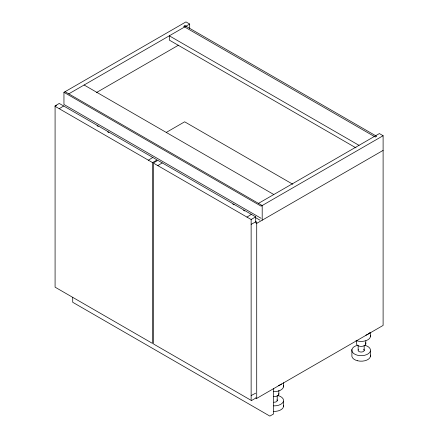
<?xml version="1.0" encoding="UTF-8"?>
<svg xmlns="http://www.w3.org/2000/svg" width="438" height="438" viewBox="0 0 438 438"><rect width="100%" height="100%" fill="white"/><g stroke="black" fill="none" stroke-linecap="round" stroke-linejoin="round"><path stroke-width="0.66" d="M255.699 393.165L251.133 395.547M261.097 218.305L63.953 104.485L63.953 92.341L185.964 21.9L189.687 24.052L189.687 28.716M68.777 93.858L189.687 24.052M55.084 106.319L152.561 162.597L152.561 343.447L55.084 287.169L55.084 106.319L56.507 105.492M96.497 92.528L178.485 45.191M166.347 132.375L184.65 121.808L292.798 184.245M152.736 162.493L157.132 159.952L59.245 103.439L54.909 106.012M258.469 203.38L379.385 133.568L383.108 135.72L383.108 325.423L256.717 398.394L255.655 397.781M383.108 135.72L261.097 206.161L63.953 92.341M251.308 219.405L255.704 216.865L255.699 221.924L251.133 224.311M383.108 150.393L256.717 223.364L255.535 222.679M162.197 162.898L157.817 165.63M255.704 216.865L157.817 160.346L153.481 162.925M251.352 214.368L246.972 217.1M357.616 360.775L359.976 361.147A9.318 5.382 0 0 0 370.433 355.108M359.012 145.334L169.32 35.812L169.32 40.11L356.061 147.924M84.107 85.005L273.805 194.527M65.048 91.712L262.192 205.531L262.192 220.199M97.061 125.744L98.243 126.429M107.688 131.882L108.87 132.566M232.83 204.13L234.012 204.814M243.457 210.267L244.639 210.952M255.858 217.806L260.002 220.199M255.535 221.414L256.717 222.099L256.717 398.394M251.308 400.66L255.688 398.131M152.78 157.461L148.4 160.193M63.625 105.991L59.245 108.717M370.438 332.447L370.438 336.74M370.438 350.997L370.438 356.516M365.801 340.863L365.801 344.065M364.181 345.254L364.181 350.515M358.153 345.445L358.153 350.044M356.532 340.786L356.532 343.348A4.676 2.699 0 0 0 361.766 346.381A4.676 2.699 0 0 0 365.489 342.68M351.895 349.557L351.895 355.076A9.346 5.398 0 0 0 357.622 360.77M283.474 382.659L283.474 386.946M283.474 401.208L283.474 406.721M278.842 390.428L278.842 394.271M277.216 395.459L277.216 400.721M273.586 388.654L273.586 413.948L269.863 416.1L72.719 302.28L72.719 297.495M363.578 349.212A3.039 1.752 0 0 1 363.403 351.468A3.039 1.752 0 0 1 359.532 351.758A3.039 1.752 0 0 1 358.361 349.606M364.728 345.286A9.346 5.398 0 0 1 368.593 353.554A9.346 5.398 0 0 1 353.762 353.575A9.346 5.398 0 0 1 357.572 345.297M370.438 335.333A9.346 5.398 0 0 1 366.097 340.605A9.346 5.398 0 0 1 355.979 340.512M369.798 332.579A9.346 5.398 0 0 1 365.85 335.174M277.763 395.498A9.346 5.398 0 0 1 283.315 401.701A9.346 5.398 0 0 1 273.619 405.873M277.013 399.817A3.039 1.752 0 0 1 273.816 402.226M278.842 393.57A4.676 2.699 0 0 1 273.608 396.587M283.474 385.539A9.346 5.398 0 0 1 273.619 391.616M283.474 405.314A9.318 5.382 0 0 1 273.613 411.402M281.618 384A9.346 5.398 0 0 1 278.349 385.55M184.978 25.628L183.664 26.39L375.333 137.05L376.647 136.289L184.978 25.628M251.133 219.504L153.656 163.226L153.656 344.076L251.133 400.354L251.133 219.504"/></g></svg>
